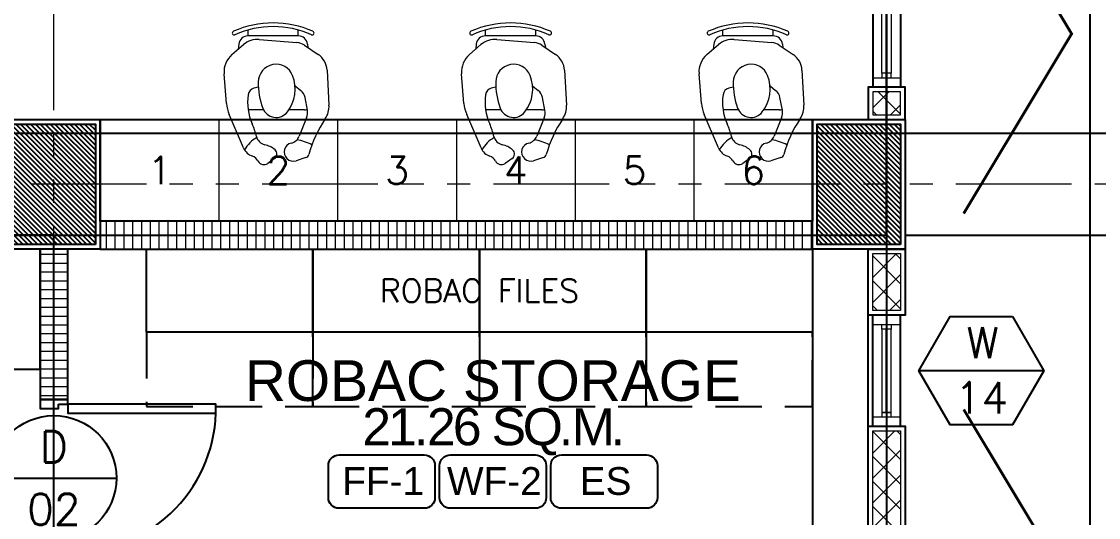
# Model space of a CAD drawing. Header units: metres. Extents: x -12400 to 1, y 0 to 106422.
# Drawn here: x -12106.79 to -12100.97, y 106391.77 to 106394.45 of the extents above; entities that cross this region are included whole.
import ezdxf
from ezdxf.enums import TextEntityAlignment as Align

# ---------------------------------------------------------------- set-up
doc = ezdxf.new("R2010")
doc.units = ezdxf.units.M
doc.header["$PDMODE"] = 35
for name, pattern in [('DASHED2', [0.375, 0.25, -0.125]), ('HIDDEN2', [4.762499999999999, 3.175, -1.5875]), ('PHANTOM2', [1.25, 0.625, -0.125, 0.125, -0.125, 0.125, -0.125])]:
    doc.linetypes.add(name, pattern=pattern)
for name, color, linetype, lineweight in [('.3', 6, 'Continuous', 30), ('0.1', 1, 'Continuous', 9), ('0.20', 2, 'Continuous', 20), ('A-DIM-100', 8, 'Continuous', 0), ('DIM 001', 251, 'Continuous', 13), ('FURN', 8, 'Continuous', 5), ('FURN HID 0015', 45, 'HIDDEN2', 15), ('HATCH', 250, 'Continuous', 5)]:
    doc.layers.add(name, color=color, linetype=linetype, lineweight=lineweight)
for name, color, linetype in [('1AR', 1, 'Continuous'), ('AR-WALL', 7, 'Continuous'), ('FIXTURE', 35, 'Continuous'), ('FURNITURE', 1, 'Continuous'), ('SCH-DOOR', 23, 'Continuous'), ('SCH-FLR', 224, 'Continuous'), ('SCH-WIND', 181, 'Continuous'), ('stone', 15, 'Continuous'), ('txt', 2, 'Continuous'), ('WALL', 7, 'Continuous'), ('WINDOW', 1, 'Continuous')]:
    doc.layers.add(name, color=color, linetype=linetype)
doc.layers.add('GUIDELINES', color=206, linetype='Continuous', plot=False)
doc.styles.add('arial', font='arial.ttf')
doc.styles.add('Arial-Bold', font='arial.ttf')
doc.styles.add('ATTR', font='romans.shx', dxfattribs={"width": 0.8, "height": 0.7})
doc.styles.add('DIMTXT-100', font='arial.ttf')
doc.styles.add('swis721', font='swiss.ttf')
doc.styles.add('T-0.15', font='romans.shx', dxfattribs={"height": 0.15})
doc.styles.add('T.25', font='romans.shx', dxfattribs={"height": 0.2})
doc.dimstyles.new('D-100', dxfattribs={"dimtxt": 0.2, "dimasz": 0.15, "dimexe": 0.1, "dimexo": 0.1, "dimgap": 0.1, "dimtad": 1, "dimdec": 3, "dimzin": 4, "dimdsep": 46, "dimtxsty": 'DIMTXT-100', "dimblk": 'ARCHTICK', "dimcen": 0.2, "dimdle": 0.1, "dimclrd": 8, "dimclre": 8, "dimclrt": 2, "dimadec": 0, "dimazin": 1, "dimtfac": 1, "dimtdec": 3, "dimtofl": 0, "dimtmove": 2, "dimatfit": 3, "dimfxl": 1, "dimarcsym": 0})
doc.dimstyles.new('DIM 200', dxfattribs={"dimtxt": 200, "dimasz": 1, "dimexe": 0, "dimexo": 40, "dimgap": 50, "dimtad": 1, "dimtoh": 1, "dimdec": 0, "dimlfac": 2, "dimtxsty": 'swis721', "dimblk": 'CIR', "dimcen": 0, "dimclrd": 155, "dimclre": 155, "dimclrt": 4, "dimadec": 0, "dimazin": 0, "dimtfac": 1, "dimtdec": 0, "dimtix": 1, "dimtmove": 1, "dimatfit": 3, "dimldrblk": 'CIR', "dimfxl": 0, "dimarcsym": 0})

# ---------------------------------------------------------------- blocks, each defined once
blk = doc.blocks.new('CIR')
at = {"color": 4}
blk.add_circle((0, 0), 50, dxfattribs=at)
blk = doc.blocks.new('PERSON4')
for p, q in [((-12.6737514823285, 7.062873640884959), (-5.146551482328505, 10.30337364088496)), ((-2.651451482328525, 10.92247364088496), (4.050448517671498, 11.45877364088494)), ((8.357948517671502, 9.68527364088493), (10.58284851767149, 7.095973640884949)), ((1.039048517671517, 3.745473640884939), (0.7599485176714893, 4.772173640884944)), ((11.73624851767147, 3.540973640884999), (11.0368485176715, -4.934326359115062)), ((-15.07665148232851, 0.09287364088493177), (-16.13325148232852, 1.623373640885006)), ((-14.82665148232851, -6.979726359115034), (-15.53295148232851, -4.741926359115041)), ((1.314048517671495, -4.523726359115017), (0.3009485176714861, -5.781026359115003)), ((-5.888651482328498, -7.127926359115008), (-10.02275148232849, -5.458226359115088)), ((-4.158551482328505, -7.298126359115031), (-1.334451482328518, -6.761726359115073)), ((10.44704851767148, -6.617126359114991), (8.365048517671482, -9.713926359115021)), ((4.850448517671509, -11.71432635911503), (-3.028451482328535, -12.15592635911503))]:
    blk.add_line(p, q)
for centre, radius, start, end in [((-2.020951482328485, 3.042873640884977), 7.904667999999999, 94.57548, 113.2917), ((4.460348517671491, 6.336373640884972), 5.138726999999999, 40.67007, 94.57548), ((-16.59365148232851, 5.778773640884992), 2.192928, 297.4313, 341.1375), ((-11.34965148232851, 3.987173640884976), 3.348665, 113.2917, 161.1375), ((-16.58585148232851, 0.6626736408849183), 7.128667, 28.7701, 60.42694), ((-13.61105148232849, 19.21697364088493), 15.45795, 283.203, 294.3364), ((-2.390251482328495, -5.592026359115039), 11.77057, 81.67775999999999, 114.3364), ((-0.9418514823285022, 4.309673640884967), 1.763532, 15.20498, 81.67775999999999), ((6.909048517671465, 3.939373640884924), 4.84363, 355.2825, 40.67007), ((-14.88425148232852, 2.485473640884948), 1.517564, 117.4313, 214.617), ((-9.512951482328504, 1.753473640884977), 2.479741, 103.203, 167.1792), ((-2.581251482328526, -0.2528263591150335), 3.219066, 110.1273, 231.9875), ((1.95314851767148, -12.62522635911506), 16.39625, 89.05605999999999, 110.1273), ((2.157148517671487, -0.2427263591150677), 4.01201, 291.5545, 89.05605999999999), ((-14.0428514823285, 0.806473640884974), 1.256202, 214.617, 319.7914), ((-17.24435148232851, 3.512673640884941), 5.448223, 319.7914, 347.1791999999999), ((-13.57195148232853, -4.121826359115062), 2.057712, 13.14818, 197.5403), ((-9.056951482328543, -3.067126359115036), 2.57875, 193.1482, 248.0075), ((0.5690485176714901, 3.777673640884927), 8.334611, 231.9875, 291.5545), ((-13.91295148232854, -6.69132635911501), 0.9571556, 197.5403, 254.641), ((-23.29165148232852, -2.634726359115007), 12.6719, 333.3444, 349.5239), ((-4.733951482328507, -4.268926359115085), 3.083333, 248.0075, 280.7541), ((-1.849851482328518, -4.048226359115006), 2.761994, 280.7541, 321.143), ((7.511348517671479, -4.643326359115008), 3.53752, 326.0867, 355.2825), ((-21.44145148232852, -34.09572635911502), 27.46232, 56.0747, 74.64092000000001), ((-3.309651482328491, -7.138626359115051), 5.02533, 236.0747, 273.2085), ((4.596248517671484, -7.180126359115093), 4.541363, 273.2085, 326.0867)]:
    blk.add_arc(centre, radius, start, end)
at = {"style": 'ATTR', "width": 0.8, "flags": 9}
blk.add_attdef('ESTCODE', (0, 0), '', height=0.7, dxfattribs=at)
blk = doc.blocks.new('A$C004F7511')
at = {"layer": 'FURN', "color": 15}
for p, q in [((-0.145783191854207, 0.3015129741033888), (-0.145783191854207, 0.333146322104767)), ((0.1258236399999078, 0.3015129741033888), (-0.145783191854207, 0.3015129741033888)), ((0.1258236399999078, 0.3015129741033888), (0.1258236399999078, 0.333146322104767)), ((-0.1954773785982979, 0.2570345503982026), (-0.1985087251014193, 0.2297524318628348)), ((0.1755178267430892, 0.2570345503982026), (0.1776237495496389, 0.2380812451438032)), ((-0.06200406041443784, -0.09848702597810188), (-0.1452761494474544, -0.09848702597810188)), ((0.159156973340032, -0.09848702597810188), (0.07497383281406655, -0.09848702597810188))]:
    blk.add_line(p, q, dxfattribs=at)
for centre, radius, start, end in [((-0.009979775926694856, -0.1597370259905802), 0.5312500001082293, 66.1273024768789, 113.8726975231211), ((-0.009979775926694856, -0.1597370259905802), 0.5112500001041554, 66.1273024768789, 113.8726975231211), ((-0.2209327171467521, 0.3169184252537889), 0.01000000000203724, 113.8726975231211, 293.8726975231211), ((-0.145783191854207, 0.2515129740932025), 0.05000000001018634, 90, 173.6598082541081), ((0.1258236399999078, 0.2515129740932025), 0.05000000001018634, 6.340191745891927, 90), ((0.2009731652924529, 0.3169184252537889), 0.01000000000203724, 246.1273024768789, 66.1273024768789), ((0.159156973340032, -0.04848702596791554), 0.05000000001018634, 270, 287.8094137911103)]:
    blk.add_arc(centre, radius, start, end, dxfattribs=at)
at = {"layer": 'FURN', "ltscale": 1500, "extrusion": (0, 0, -1), "xscale": -0.02400000000488944, "yscale": 0.02400000000488944, "zscale": -0.02400000000488944, "rotation": 270}
blk.add_blockref('PERSON4', (0, 0), dxfattribs=at)
blk = doc.blocks.new('A$C5BEE79EC')
at = {"layer": 'FIXTURE', "color": 3}
for points in [[(-0.1000000000003638, 0.8250000000008413), (-0.1500000000000909, 0.8250000000008413), (-0.1500000000000909, 0.850000000001387), (0, 0.850000000001387), (0, 0.8000000000002956), (-0.1000000000003638, 0.8000000000002956), (-0.1000000000003638, 0.8250000000008413)], [(-0.1000000000003638, 0.0250000000005457), (-0.1500000000000909, 0.0250000000005457), (-0.1500000000000909, 0), (0, 0), (0, 0.05000000000109139), (-0.1000000000003638, 0.05000000000109139), (-0.1000000000003638, 0.0250000000005457)]]:
    blk.add_lwpolyline(points, dxfattribs=at)
at = {"layer": 'FIXTURE', "color": 2, "ltscale": 0.3}
blk.add_lwpolyline([(-0.1500000000000909, 0.0250000000005457), (-0.1500000000000909, 0.0750000000007276), (-0.9500000000003865, 0.0750000000007276), (-0.9500000000003865, 0.0250000000005457)], close=True, dxfattribs=at)
at = {"layer": 'FIXTURE', "color": 1}
blk.add_arc((-0.1750000000002387, 0.05000000000063665), 0.7754031209637504, 88.15238973399559, 178.1523897339972, dxfattribs=at)
blk = doc.blocks.new('A$C1B753C5A')
at = {"layer": 'WALL'}
h = blk.add_hatch(dxfattribs=at)
h.set_pattern_fill('ANSI31', color=250, scale=0.15)
h.set_pattern_definition([(45, (-1494.388102653662, 303.0677240852394), (-0.01325825214724777, 0.01325825214724777), [])])
h.paths.add_polyline_path([(0.4750000000001364, 0.6749999999999545), (0.02500000000009089, 0.6749999999999545), (0.02500000000009095, 0.02499999999997721), (0.4750000000001364, 0.02499999999997721)])
at = {"color": 7}
blk.add_lwpolyline([(0, 0), (0.5000000000002274, 0), (0.5000000000002274, 0.6999999999999318), (0, 0.6999999999999318)], close=True, dxfattribs=at)
at = {"layer": 'stone', "color": 5}
blk.add_lwpolyline([(0.02500000000009095, 0.02499999999997726), (0.4750000000001364, 0.02499999999997726), (0.4750000000001364, 0.6749999999999545), (0.02500000000009095, 0.6749999999999545)], close=True, dxfattribs=at)
blk = doc.blocks.new('COLUMNS2F')
at = {"xscale": -1}
for p in [(-12141.20441529414, 106330.3999565114), (-12136.85441529414, 106330.3999565114)]:
    blk.add_blockref('A$C1B753C5A', p, dxfattribs=at)
blk = doc.blocks.new('*U1717')
at = {"layer": 'HATCH'}
h = blk.add_hatch(dxfattribs=at)
h.set_pattern_fill('ANSI31', color=256, scale=0.015, angle=45)
h.set_pattern_definition([(90, (12095.12419102851, -106406.4165946045), (-0.04762500000000001, 0), [])])
h.paths.add_polyline_path([(0, 0.1499999999796273), (0, -1.387778780781446e-17), (3.850000000000136, -1.387778780781446e-17), (3.850000000000136, 0.1499999999796273)])
at = {"color": 3}
blk.add_lwpolyline([(3.850000000000136, 0), (3.850000000000136, 0.1499999999796273), (0, 0.1499999999796273), (0, 0)], close=True, dxfattribs=at)
blk = doc.blocks.new('*U1776')
at = {"layer": 'HATCH'}
h = blk.add_hatch(dxfattribs=at)
h.set_pattern_fill('ANSI37', color=256, scale=0.03, angle=-180)
h.set_pattern_definition([(225, (-0.9124999999850154, 0), (0.06735192090801863, -0.06735192090801868), []), (314.9999999999999, (-0.9124999999850154, 0), (0.06735192090801868, 0.06735192090801861), [])])
h.paths.add_polyline_path([(0.02500000000873115, 0.1749999999883585), (0.02500000000873115, 0.02499999999417923), (0.1500000000204416, 0.02499999999417923), (0.1500000000204416, 0.1749999999883585)])
blk.add_lwpolyline([(0, 0.1999999999825377), (0, 0), (0.1750000000146208, 0), (0.1750000000146208, 0.1999999999825377)], close=True)
blk.add_lwpolyline([(0.02500000000873115, 0.1749999999883585), (0.02500000000873115, 0.02499999999417923), (0.1500000000204416, 0.02499999999417923), (0.1500000000204416, 0.1749999999883585)], close=True, dxfattribs=at)
blk = doc.blocks.new('*U306')
at = {"layer": 'HATCH'}
h = blk.add_hatch(dxfattribs=at)
h.set_pattern_fill('ANSI31', color=256, scale=0.015, angle=45)
h.set_pattern_definition([(90, (-0.2751240390571192, 0), (-0.04762500000000001, 0), [])])
h.paths.add_polyline_path([(0.812375960942517, 0), (0.812375960942517, 0.1499999999796273), (0, 0.1499999999796273), (0, 0)])
at = {"color": 3}
blk.add_lwpolyline([(0.812375960942517, 0), (0.812375960942517, 0.1499999999796273), (0, 0.1499999999796273), (0, 0)], close=True, dxfattribs=at)
blk = doc.blocks.new('*U1762')
at = {"layer": 'HATCH'}
h = blk.add_hatch(dxfattribs=at)
h.set_pattern_fill('ANSI37', color=256, scale=0.03, angle=-180)
h.set_pattern_definition([(225, (-0.3199999999985496, 0), (0.06735192090801863, -0.06735192090801868), []), (314.9999999999999, (-0.3199999999985496, 0), (0.06735192090801868, 0.06735192090801861), [])])
h.paths.add_polyline_path([(0.02500000000873115, 0.1749999999883585), (0.02500000000873115, 0.02499999999417923), (0.7425000000069073, 0.02499999999417923), (0.7425000000069073, 0.1749999999883585)])
blk.add_lwpolyline([(0, 0.1999999999825377), (0, 0), (0.7675000000010865, 0), (0.7675000000010865, 0.1999999999825377)], close=True)
blk.add_lwpolyline([(0.02500000000873115, 0.1749999999883585), (0.02500000000873115, 0.02499999999417923), (0.7425000000069073, 0.02499999999417923), (0.7425000000069073, 0.1749999999883585)], close=True, dxfattribs=at)
blk = doc.blocks.new('*U1764')
at = {"layer": 'HATCH'}
h = blk.add_hatch(dxfattribs=at)
h.set_pattern_fill('ANSI37', color=256, scale=0.03, angle=-180)
h.set_pattern_definition([(225, (-0.7299999999583863, 0), (0.06735192090801863, -0.06735192090801868), []), (314.9999999999999, (-0.7299999999583863, 0), (0.06735192090801868, 0.06735192090801861), [])])
h.paths.add_polyline_path([(0.02500000000873115, 0.1749999999883585), (0.02500000000873115, 0.02499999999417923), (0.3325000000470706, 0.02499999999417923), (0.3325000000470706, 0.1749999999883585)])
blk.add_lwpolyline([(0, 0.1999999999825377), (0, 0), (0.3575000000412499, 0), (0.3575000000412499, 0.1999999999825377)], close=True)
blk.add_lwpolyline([(0.02500000000873115, 0.1749999999883585), (0.02500000000873115, 0.02499999999417923), (0.3325000000470706, 0.02499999999417923), (0.3325000000470706, 0.1749999999883585)], close=True, dxfattribs=at)
blk = doc.blocks.new('A$C12cb2730')
at = {"layer": '.3', "color": 3}
for points in [[(0.749999999998181, 0.0749999999825377), (0.0750000000007276, 0.07499999999708962)], [(1.549999999999272, 0.0749999996914994), (0.8500000000003638, 0.07499999996798579)], [(2.350000000000364, 0.07499999956053216), (1.650000000001455, 0.0749999996914994)], [(3.125, 0.0749999995023245), (2.450000000002547, 0.07499999956053216)]]:
    blk.add_lwpolyline(points, dxfattribs=at)
at = {"layer": '0.20'}
for points in [[(0, 0.1500000000087311), (0.0499999999992724, 0.1500000000087311), (0.0499999999992724, 0), (0, 0)], [(0.8249999999989086, 0.1499999998777639), (0.7749999999996362, 0.1499999998777639), (0.7749999999996362, -1.309672370553017e-10), (0.8249999999989086, -1.309672370553017e-10)], [(1.625, 0.1499999997467967), (1.575000000000728, 0.1499999997467967), (1.575000000000728, -2.619344741106033e-10), (1.625, -2.619344741106033e-10)], [(2.425000000001091, 0.1499999996303814), (2.375000000001819, 0.1499999996303814), (2.375000000001819, -3.783497959375381e-10), (2.425000000001091, -3.783497959375381e-10)], [(3.200000000000728, 0.1499999994994141), (3.150000000001455, 0.1499999994994141), (3.150000000001455, -5.093170329928398e-10), (3.200000000000728, -5.093170329928398e-10)], [(0.0750000000007276, 0.1000000000058208), (0.0499999999992724, 0.1000000000058208), (0.0499999999992724, 0.05000000000291038), (0.0750000000007276, 0.05000000000291038)], [(0.7749999999996362, 0.09999999980209395), (0.749999999998181, 0.09999999980209395), (0.749999999998181, 0.04999999979918357), (0.7749999999996362, 0.04999999979918357)], [(0.8249999999989086, 0.09999999980209395), (0.8500000000003638, 0.09999999980209395), (0.8500000000003638, 0.04999999979918357), (0.8249999999989086, 0.04999999979918357)], [(1.575000000000728, 0.09999999967112672), (1.549999999999272, 0.09999999967112672), (1.549999999999272, 0.04999999966821633), (1.575000000000728, 0.04999999966821633)], [(1.625, 0.09999999967112672), (1.650000000001455, 0.09999999967112672), (1.650000000001455, 0.04999999966821633), (1.625, 0.04999999966821633)], [(2.375000000001819, 0.0999999995547114), (2.350000000000364, 0.0999999995547114), (2.350000000000364, 0.04999999955180101), (2.375000000001819, 0.04999999955180101)], [(2.425000000001091, 0.0999999995547114), (2.450000000002547, 0.0999999995547114), (2.450000000002547, 0.04999999955180101), (2.425000000001091, 0.04999999955180101)], [(3.125, 0.09999999949650373), (3.150000000001455, 0.09999999949650373), (3.150000000001455, 0.04999999949359335), (3.125, 0.04999999949359335)]]:
    blk.add_lwpolyline(points, close=True, dxfattribs=at)
at = {"layer": '0.20', "color": 8}
for points in [[(0.7749999999996362, 0.04999999998835847), (0.0750000000007276, 0.05000000000291038), (0.0750000000007276, 0.1000000000058208), (0.7749999999996362, 0.09999999999126885)], [(0.8249999999989086, 0.09999999997671694), (1.575000000000728, 0.09999999970023055)], [(1.625, 0.09999999970023055), (2.375000000001819, 0.0999999995547114)], [(2.425000000001091, 0.0999999995547114), (3.125, 0.09999999949650373), (3.125, 0.04999999949359335), (2.425000000001091, 0.04999999955180101)], [(1.575000000000728, 0.04999999969732016), (0.8249999999989086, 0.04999999997380655)], [(2.375000000001819, 0.04999999955180101), (1.625, 0.04999999969732016)]]:
    blk.add_lwpolyline(points, dxfattribs=at)
at = {"layer": 'WINDOW'}
for p, q in [((3.200000000000728, 0.1499999994994141), (0, 0.1500000000087311)), ((3.200000000000728, -5.093170329928398e-10), (0, 0))]:
    blk.add_line(p, q, dxfattribs=at)
blk = doc.blocks.new('FP_4F')
at = {"layer": '.3', "color": 3}
blk.add_lwpolyline([(27.10000000001492, 4.867499999949359), (27.10000000001492, 5.317499999946449)], dxfattribs=at)
at = {"color": 1}
for points in [[(23.09999999999673, 5.750000000014552), (23.99999999999636, 5.750000000014552), (23.99999999999636, 5.30000000000291), (23.09999999999673, 5.30000000000291)], [(23.99999999999636, 5.750000000014552), (24.89999999999782, 5.750000000014552), (24.89999999999782, 5.30000000000291), (23.99999999999636, 5.30000000000291)], [(24.899999999996, 5.750000000014552), (25.79999999999563, 5.750000000014552), (25.79999999999563, 5.30000000000291), (24.899999999996, 5.30000000000291)], [(25.79999999999563, 5.750000000014552), (26.69999999999709, 5.750000000014552), (26.69999999999709, 5.30000000000291), (25.79999999999563, 5.30000000000291)]]:
    blk.add_lwpolyline(points, close=True, dxfattribs=at)
at = {"color": 250, "linetype": 'DASHED2'}
for points in [[(23.09999999999673, 5.30000000000291), (23.09999999999673, 4.900000000008731), (23.99999999999636, 4.900000000008731), (23.99999999999636, 5.30000000000291)], [(23.99999999999636, 5.30000000000291), (23.99999999999636, 4.900000000008731), (24.899999999996, 4.900000000008731), (24.89999999999782, 5.30000000000291)], [(24.899999999996, 5.30000000000291), (24.899999999996, 4.900000000008731), (25.79999999999563, 4.900000000008731), (25.79999999999563, 5.30000000000291)], [(25.79999999999563, 5.30000000000291), (25.79999999999563, 4.900000000008731), (26.69999999999709, 4.900000000008731), (26.69999999999709, 5.30000000000291)]]:
    blk.add_lwpolyline(points, dxfattribs=at)
at = {"layer": '0.20'}
for points in [[(27.02500000001783, 5.392499999943539), (27.02500000001783, 5.342499999940628), (27.17500000001201, 5.342499999940628), (27.17500000001201, 5.392499999943539)], [(27.07500000002074, 5.317499999946449), (27.07500000002074, 5.342499999940628), (27.12500000000909, 5.342499999940628), (27.12500000000909, 5.317499999946449)], [(27.02500000001783, 4.79249999995227), (27.02500000001783, 4.842499999940628), (27.17500000001201, 4.842499999940628), (27.17500000001201, 4.79249999995227)], [(27.07500000002074, 4.867499999949359), (27.07500000002074, 4.842499999940628), (27.12500000000909, 4.842499999940628), (27.12500000000909, 4.867499999949359)]]:
    blk.add_lwpolyline(points, close=True, dxfattribs=at)
at = {"layer": '0.20', "color": 8}
blk.add_lwpolyline([(27.07500000002074, 5.317499999946449), (27.07500000002074, 4.867499999949359), (27.12500000000909, 4.867499999949359), (27.12500000000909, 5.317499999946449)], close=True, dxfattribs=at)
at = {"layer": '1AR', "color": 1}
blk.add_lwpolyline([(17.99999999999818, 1.000000000058208), (17.99999999999818, -7.275957614183426e-11), (28.19999999999891, 0), (28.19999999999891, 20.69999999998254), (18, 20.69999999998254), (18, 19.69999999998254)], dxfattribs=at)
blk.add_lwpolyline([(22.52499999999964, 5.75), (21.62500000003456, 5.75), (21.62500000003456, 5.100000000107684), (22.52499999999964, 5.100000000107684)], close=True, dxfattribs=at)
at = {"layer": 'FIXTURE'}
for points in [[(27.51668330179746, 7.883395973563893, 0.015, 0.015, 0), (28.10000000040964, 6.912593960369122, 0.015, 0.015, 0), (27.51668330179746, 5.9417919471598, 0.015, 0.015, 0)], [(27.51668330179746, 4.883208052822738, 0.015, 0.015, 0), (28.10000000040964, 3.912406039627967, 0.015, 0.015, 0), (27.51668330179746, 2.941604026418645, 0.015, 0.015, 0)]]:
    blk.add_lwpolyline(points, format="xyseb", dxfattribs=at)
at = {"layer": 'FURN HID 0015'}
for points in [[(23.49166666666497, 6.44999999999709), (23.49166666666497, 5.899999999994179)], [(24.13333333333139, 6.44999999999709), (24.13333333333139, 5.899999999994179)], [(24.77499999999782, 6.44999999999709), (24.77499999999782, 5.899999999994179)], [(25.41666666666606, 6.44999999999709), (25.41666666666606, 5.899999999994179)], [(26.05833333333248, 6.44999999999709), (26.05833333333248, 5.899999999994179)]]:
    blk.add_lwpolyline(points, dxfattribs=at)
at = {"layer": 'FURNITURE'}
for points in [[(22.84999999999854, 6.44999999999709), (26.69999999999891, 6.44999999999709), (26.69999999999891, 5.899999999994179), (22.84999999999854, 5.899999999994179)], [(26.99999999999818, 5.750000000014552), (26.69999999999709, 5.750000000014552), (26.69999999999709, 1.700000000011642), (26.99999999999818, 1.700000000011642)]]:
    blk.add_lwpolyline(points, close=True, dxfattribs=at)
at = {"layer": 'GUIDELINES'}
for points in [[(1.100000000000364, 19.60000000000582), (10.10000000000036, 19.60000000000582), (10.10000000000036, 18.90000000000873), (18.10000000000036, 18.90000000000873), (18.10000000000036, 19.60000000000582), (27.10000000000036, 19.60000000000582), (27.10000000000036, 1.100000000005821), (18.10000000000036, 1.100000000005821), (18.10000000000036, 2.100000000122236), (10.10000000000036, 2.100000000122236), (10.10000000000036, 1.100000000005821), (1.100000000000364, 1.100000000005821)], [(27.10000000000036, 14.32499999999709), (18.07500000000073, 14.32499999999709), (18.07500000000073, 5.825000000011642), (27.10000000000036, 5.825000000011642)], [(18.10000000000036, 2.100000000005821), (18.10000000000036, 1.100000000005821), (22.59999999999854, 1.100000000005821), (22.59999999999854, 5.825000000011642), (18.07500000000073, 5.825000000011642), (18.07500000000073, 6.375), (15.72499999999309, 6.375), (15.72499999999309, 2.100000000005821)], [(22.59999999999854, 5.825000000011642), (27.09999999999854, 5.825000000011642), (27.09999999999854, 1.100000000005821), (22.59999999999854, 1.100000000005821)]]:
    blk.add_lwpolyline(points, close=True, dxfattribs=at)
at = {"layer": 'WINDOW'}
for p, q in [((27.02500000001783, 4.79249999995227), (27.02500000001783, 5.392499999943539)), ((27.17500000001201, 4.79249999995227), (27.17500000001201, 5.392499999943539))]:
    blk.add_line(p, q, dxfattribs=at)
for name, p in [('COLUMNS2F', (12164.05441529414, -106324.6499565114)), ('*U1717', (22.85000000000036, 5.749999999985448))]:
    blk.add_blockref(name, p)
at = {"rotation": 90}
blk.add_blockref('*U1776', (27.19999999999891, 6.449999999269494), dxfattribs=at)
at = {"color": 1, "rotation": 270}
blk.add_blockref('*U306', (22.52500000001419, 5.749999999985448), dxfattribs=at)
at = {"xscale": -1.00000000000001, "rotation": 90}
for name, p in [('*U1764', (27.19999999999891, 5.749999999985448)), ('*U1762', (27.20000000000618, 4.79249999995227))]:
    blk.add_blockref(name, p, dxfattribs=at)
at = {"layer": 'AR-WALL', "rotation": 90}
blk.add_blockref('A$C12cb2730', (27.17499999950269, 6.624999999970896), dxfattribs=at)
at = {"layer": 'WALL'}
for p in [(23.79479357628406, 6.599999999991269), (25.07812690961691, 6.599999999991269), (26.36146024294976, 6.599999999991269)]:
    blk.add_blockref('A$C004F7511', p, dxfattribs=at)
at = {"layer": 'WALL', "rotation": 180}
blk.add_blockref('A$C5BEE79EC', (22.52499999999964, 4.937624039012007), dxfattribs=at)
at = {"layer": '0.1', "color": 2, "insert": (24.89999999999782, 5.525000000008731), "char_height": 0.125, "attachment_point": 5, "style": 'T.25'}
blk.add_mtext_dynamic_manual_height_columns('{\\C3;ROBAC FILES}', width=1.877873459815419, gutter_width=1, heights=[0], dxfattribs=at)
at = {"layer": 'FURN', "char_height": 0.15, "attachment_point": 5, "style": 'T.25'}
for s, insert in [('1', (23.17083333333358, 6.17500000000291)), ('2', (23.8125, 6.17500000000291)), ('\\pxt0;3', (24.45416666666642, 6.17500000000291)), ('4', (25.09583333333467, 6.17500000000291)), ('5', (25.73750000000109, 6.17500000000291)), ('6', (26.37916666666752, 6.17500000000291))]:
    blk.add_mtext_dynamic_manual_height_columns(s, width=0.5027727363153642, gutter_width=1, heights=[0.1500000000000001], dxfattribs=dict(at, insert=insert))
blk = doc.blocks.new('D-TAG')
at = {"layer": 'SCH-DOOR'}
blk.add_line((-0.2999999999883585, 0), (0.2999999999883585, 0), dxfattribs=at)
blk.add_circle((0, 5.821121362714621e-11), 0.3, dxfattribs=at)
at = {"layer": 'SCH-DOOR', "color": 2, "style": 'T-0.15'}
for tag, p in [('D-TAG', (-7.105427357601002e-14, 0.150000000029106)), ('D-NO', (-7.105427357601002e-14, -0.1499999999709054))]:
    blk.add_attdef(tag, text='', height=0.15, dxfattribs=at).set_placement(p, align=Align.MIDDLE_CENTER)
blk = doc.blocks.new('_ArchTick')
at = {"color": 0, "linetype": 'ByBlock', "const_width": 0.15}
blk.add_lwpolyline([(-0.5, -0.5), (0.5, 0.5)], dxfattribs=at)
blk = doc.blocks.new('*D1820')
at = {"layer": 'DEFPOINTS', "color": 0, "transparency": 16777216}
for p in [(-12102.11296792572, 106407.0702236537), (-12102.11296792572, 106388.5702236537), (-12099.06296792574, 106388.5702236537)]:
    blk.add_point(p, dxfattribs=at)
at = {"layer": 'DIM 001', "color": 8, "lineweight": -2, "transparency": 16777216}
for p, q in [((-12099.06296792574, 106407.1702236538), (-12099.06296792574, 106388.4702236537)), ((-12102.01296792572, 106407.0702236537), (-12098.96296792574, 106407.0702236537)), ((-12102.01296792572, 106388.5702236537), (-12098.96296792574, 106388.5702236537))]:
    blk.add_line(p, q, dxfattribs=at)
at = {"layer": 'DIM 001', "color": 8, "lineweight": -2, "transparency": 16777216, "xscale": 0.15, "yscale": 0.15, "zscale": 0.15}
for p, rotation in [((-12099.06296792574, 106407.0702236537), 90), ((-12099.06296792574, 106388.5702236537), 270)]:
    blk.add_blockref('_ArchTick', p, dxfattribs=dict(at, rotation=rotation))
at = {"layer": 'DIM 001', "color": 2, "transparency": 16777216, "insert": (-12099.26508252325, 106397.8202236537), "char_height": 0.2, "attachment_point": 5, "rotation": 90, "style": 'DIMTXT-100'}
blk.add_mtext('18.500', dxfattribs=at)
blk = doc.blocks.new('*D1824')
at = {"layer": 'DEFPOINTS', "color": 0, "transparency": 16777216}
for p in [(-12102.11296792572, 106401.7952236538), (-12102.11296792572, 106393.2952236538), (-12099.51296792575, 106393.2952236538)]:
    blk.add_point(p, dxfattribs=at)
at = {"layer": 'DIM 001', "color": 8, "lineweight": -2, "transparency": 16777216}
for p, q in [((-12099.51296792575, 106401.8952236538), (-12099.51296792575, 106393.1952236538)), ((-12102.01296792572, 106401.7952236538), (-12099.41296792575, 106401.7952236538)), ((-12102.01296792572, 106393.2952236538), (-12099.41296792575, 106393.2952236538))]:
    blk.add_line(p, q, dxfattribs=at)
at = {"layer": 'DIM 001', "color": 8, "lineweight": -2, "transparency": 16777216, "xscale": 0.15, "yscale": 0.15, "zscale": 0.15}
for p, rotation in [((-12099.51296792575, 106401.7952236538), 90), ((-12099.51296792575, 106393.2952236538), 270)]:
    blk.add_blockref('_ArchTick', p, dxfattribs=dict(at, rotation=rotation))
at = {"layer": 'DIM 001', "color": 2, "transparency": 16777216, "insert": (-12099.71508252326, 106397.5452236537), "char_height": 0.2, "attachment_point": 5, "rotation": 90, "style": 'DIMTXT-100'}
blk.add_mtext('8.500', dxfattribs=at)
blk = doc.blocks.new('*D1825')
at = {"layer": 'DEFPOINTS', "color": 0, "transparency": 16777216}
for p in [(-12102.11296792572, 106393.2952236538), (-12102.11296792572, 106388.5702236537), (-12099.51296792575, 106388.5702236537)]:
    blk.add_point(p, dxfattribs=at)
at = {"layer": 'DIM 001', "color": 8, "lineweight": -2, "transparency": 16777216}
for p, q in [((-12099.51296792575, 106393.3952236538), (-12099.51296792575, 106388.4702236537)), ((-12102.01296792572, 106393.2952236538), (-12099.41296792575, 106393.2952236538)), ((-12102.01296792572, 106388.5702236537), (-12099.41296792575, 106388.5702236537))]:
    blk.add_line(p, q, dxfattribs=at)
at = {"layer": 'DIM 001', "color": 8, "lineweight": -2, "transparency": 16777216, "xscale": 0.15, "yscale": 0.15, "zscale": 0.15}
for p, rotation in [((-12099.51296792575, 106393.2952236538), 90), ((-12099.51296792575, 106388.5702236537), 270)]:
    blk.add_blockref('_ArchTick', p, dxfattribs=dict(at, rotation=rotation))
at = {"layer": 'DIM 001', "color": 2, "transparency": 16777216, "insert": (-12099.71508252327, 106390.9327236537), "char_height": 0.2, "attachment_point": 5, "rotation": 90, "style": 'DIMTXT-100'}
blk.add_mtext('4.725', dxfattribs=at)
blk = doc.blocks.new('*D1827')
at = {"layer": 'DEFPOINTS', "color": 0, "transparency": 16777216}
for p in [(-12111.13796792572, 106393.8452236538), (-12099.96296792574, 106393.8452236538), (-12102.11296792572, 106389.5702236539)]:
    blk.add_point(p, dxfattribs=at)
at = {"layer": 'DIM 001', "color": 8, "lineweight": -2, "transparency": 16777216}
for p, q in [((-12099.96296792574, 106389.4702236539), (-12099.96296792574, 106393.9452236538)), ((-12111.03796792572, 106393.8452236538), (-12099.86296792574, 106393.8452236538)), ((-12102.01296792572, 106389.5702236539), (-12099.86296792574, 106389.5702236539))]:
    blk.add_line(p, q, dxfattribs=at)
at = {"layer": 'DIM 001', "color": 8, "lineweight": -2, "transparency": 16777216, "xscale": 0.15, "yscale": 0.15, "zscale": 0.15}
for p, rotation in [((-12099.96296792574, 106393.8452236538), 90), ((-12099.96296792574, 106389.5702236539), 270)]:
    blk.add_blockref('_ArchTick', p, dxfattribs=dict(at, rotation=rotation))
at = {"layer": 'DIM 001', "color": 2, "transparency": 16777216, "insert": (-12100.16508252325, 106391.7077236538), "char_height": 0.2, "attachment_point": 5, "rotation": 90, "style": 'DIMTXT-100'}
blk.add_mtext('4.275', dxfattribs=at)
blk = doc.blocks.new('W-TAG')
at = {"layer": 'SCH-WIND'}
blk.add_line((-0.2999999999883585, 1.4210854715202e-14), (0.2999999999883585, -1.4210854715202e-14), dxfattribs=at)
blk.add_lwpolyline([(-0.1500000000232831, 0.2598076211288429), (-0.3000000000465661, 1.4210854715202e-14), (-0.1500000000232831, -0.2598076211288429), (0.1499999999650754, -0.2598076211288429), (0.2999999999883585, -1.4210854715202e-14), (0.1499999999650754, 0.2598076211288429)], close=True, dxfattribs=at)
at = {"layer": 'SCH-WIND', "color": 2, "style": 'T-0.15'}
for tag, p in [('W-TAG', (-0.005861362880693832, 0.1346037882111908)), ('W-NO', (-1.4210854715202e-14, -0.1299038105644215))]:
    blk.add_attdef(tag, text='', height=0.15, dxfattribs=at).set_placement(p, align=Align.MIDDLE_CENTER)
blk = doc.blocks.new('GRID1')
at = {"color": 6, "linetype": 'PHANTOM2'}
for points in [[(-12138.75441529414, 106384.7702236537), (-12138.75441529414, 106412.5702236537)], [(-12134.25441529414, 106384.7702236537), (-12134.25441529414, 106412.5702236537)], [(-12130.75441529413, 106394.3702236537), (-12163.75441529414, 106394.3702236537)]]:
    blk.add_leader(points, dimstyle='DIM 200', override={"dimasz": 0.002, "dimgap": 60, "dimtad": 0}, dxfattribs=at)

msp = doc.modelspace()

# ---------------------------------------------------------------- linework, layer by layer
at = {"layer": 'SCH-FLR', "color": 1}
for points in [[(-12104.61135650537, 106391.8197236537), (-12105.0721565054, 106391.8197236537, -0.414213562373095), (-12105.12975650536, 106391.8773236537), (-12105.12975650536, 106392.0501236537, -0.414213562373095), (-12105.0721565054, 106392.1077236537), (-12104.61135650537, 106392.1077236537, -0.414213562373095), (-12104.55375650537, 106392.0501236537), (-12104.55375650537, 106391.8773236537, -0.414213562373095)], [(-12104.01035650537, 106391.8197236537), (-12104.4711565054, 106391.8197236537, -0.414213562373095), (-12104.52875650536, 106391.8773236537), (-12104.52875650536, 106392.0501236537, -0.414213562373095), (-12104.4711565054, 106392.1077236537), (-12104.01035650537, 106392.1077236537, -0.414213562373095), (-12103.95275650536, 106392.0501236537), (-12103.95275650536, 106391.8773236537, -0.414213562373095)], [(-12103.40935650537, 106391.8197236537), (-12103.8701565054, 106391.8197236537, -0.414213562373095), (-12103.92775650537, 106391.8773236537), (-12103.92775650537, 106392.0501236537, -0.414213562373095), (-12103.8701565054, 106392.1077236537), (-12103.40935650537, 106392.1077236537, -0.414213562373095), (-12103.35175650536, 106392.0501236537), (-12103.35175650536, 106391.8773236537, -0.414213562373095)]]:
    msp.add_lwpolyline(points, format="xyb", close=True, dxfattribs=at)

# ---------------------------------------------------------------- block references
at = {"color": 1}
msp.add_blockref('FP_4F', (-12129.21296792572, 106387.4702236537), dxfattribs=at)
at = {"layer": 'A-DIM-100'}
msp.add_blockref('GRID1', (32.14144736842172, -0.8000000000029104), dxfattribs=at)
msp.add_blockref('GRID1', (32.14144736842172, -0.8000000000029104), dxfattribs=at)
at = {"layer": 'SCH-WIND', "color": 2}
ref = msp.add_blockref('W-TAG', (-12101.60046792569, 106392.5627236537), dxfattribs=dict(at, xscale=-1.125000000042443, yscale=1.125000000042443, zscale=1.125000000042443))
ref.add_attrib('W-NO', '14', dxfattribs={"color": 2, "height": 0.1687500000063664, "style": 'T-0.15'}).set_placement((-12101.60046792569, 106392.4165818668), align=Align.MIDDLE_CENTER)
ref.add_attrib('W-TAG', 'W', dxfattribs={"color": 2, "height": 0.1687500000063664, "style": 'T-0.15'}).set_placement((-12101.59387389245, 106392.7141529154), align=Align.MIDDLE_CENTER)
at = {"layer": 'SCH-WIND', "xscale": 1.125, "yscale": 1.125, "zscale": 1.125}
msp.add_blockref('D-TAG', (-12106.61296792572, 106391.9828476927), dxfattribs=at).add_auto_attribs({'D-NO': '02', 'D-TAG': 'D'})

# ---------------------------------------------------------------- texts
at = {"linetype": 'Continuous', "attachment_point": 5, "style": 'arial'}
for s, width, insert, char_height in [('\\pxse0.75,t28;{\\C4;ROBAC STORAGE }', 4.269730079599598, (-12104.24075650539, 106392.5077236537), 0.22), ('\\pxse0.75,t28;{\\T0.9;\\C3;21.26 SQ.M.}', 6.084194777119323, (-12104.24075650539, 106392.2327236537), 0.2)]:
    msp.add_mtext_dynamic_manual_height_columns(s, width=width, gutter_width=0.001, heights=[0], dxfattribs=dict(at, insert=insert, char_height=char_height))
at = {"layer": 'txt', "color": 6, "linetype": 'Continuous', "char_height": 0.15, "width": 0.4656548431105184, "attachment_point": 2, "style": 'Arial-Bold'}
for s, insert in [('{\\C2;FF-1}', (-12104.83363360443, 106392.0418358263)), ('{\\C2;WF-2}', (-12104.23263360443, 106392.0418358263)), ('{\\C2;ES}', (-12103.63163360443, 106392.0418358263))]:
    msp.add_mtext(s, dxfattribs=dict(at, insert=insert))

# ---------------------------------------------------------------- dimensions: what is measured, and where the dimension line sits
at = {"layer": 'DIM 001'}
for base, p1, p2, picture, middle in [((-12099.06296792574, 106388.5702236537), (-12102.11296792572, 106407.0702236537), (-12102.11296792572, 106388.5702236537), '*D1820', (-12099.26508252325, 106397.8202236537)), ((-12099.51296792575, 106393.2952236538), (-12102.11296792572, 106401.7952236537), (-12102.11296792572, 106393.2952236537), '*D1824', (-12099.71508252326, 106397.5452236537)), ((-12099.96296792574, 106393.8452236538), (-12102.11296792572, 106389.5702236538), (-12111.13796792572, 106393.8452236537), '*D1827', (-12100.16508252325, 106391.7077236538)), ((-12099.51296792575, 106388.5702236537), (-12102.11296792572, 106393.2952236537), (-12102.11296792572, 106388.5702236537), '*D1825', (-12099.71508252327, 106390.9327236537))]:
    dim = msp.add_linear_dim(base=base, p1=p1, p2=p2, angle=90, dimstyle='D-100', dxfattribs=at)
    dim.commit()
    dim.dimension.update_dxf_attribs({"geometry": picture, "text_midpoint": middle})

doc.saveas('drawing.dxf')
